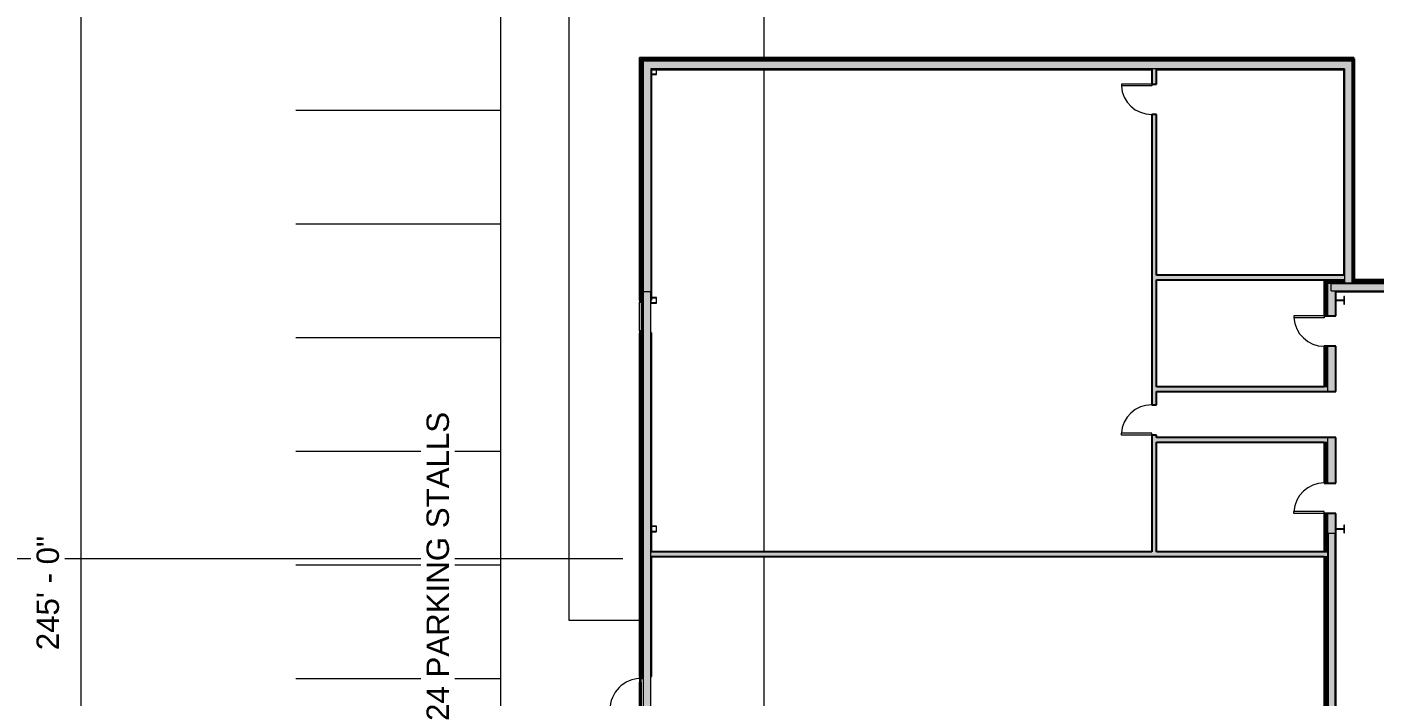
# Model space of a CAD drawing. Header units: inches. Extents: x 20461 to 27285, y -26063 to -19005.
# Drawn here: x 21411 to 22833, y -21561 to -20855 of the extents above; entities that cross this region are included whole.
import ezdxf

# ---------------------------------------------------------------- set-up
doc = ezdxf.new("R2010")
doc.units = ezdxf.units.IN
doc.header["$MEASUREMENT"] = 0
for name, color, linetype, lineweight in [('A-ANNO-DIMS', 211, 'Continuous', 9), ('A-ANNO-DIMS-256', 211, 'Continuous', 9), ('A-DETL', 90, 'Continuous', 9), ('A-DOOR', 31, 'Continuous', 9), ('A-GLAZ-CURT', 52, 'Continuous', 9), ('A-GLAZ-CWMG', 51, 'Continuous', 9), ('A-WALL', 113, 'Continuous', 9), ('A-WALL-PATT', 111, 'Continuous', 25), ('C-BLDG-PADS', 91, 'Continuous', 9), ('C-TOPO', 7, 'Continuous', 9), ('Conc', 7, 'Continuous', 9), ('G-ANNO-TEXT', 231, 'Continuous', 9), ('I-WALL', 2, 'Continuous', 9), ('L-SITE-WALL', 31, 'Continuous', 9), ('PAINT', 190, 'Continuous', 9), ('S-BEAM', 12, 'Continuous', 9), ('S-COLS', 52, 'Continuous', 9)]:
    doc.layers.add(name, color=color, linetype=linetype, lineweight=lineweight)
doc.styles.add('Arial_1', font='arial.ttf', dxfattribs={"height": 23.60479})
doc.dimstyles.new('Linear_-_3_32__Arial_1', dxfattribs={"dimscale": 12, "dimtxt": 24, "dimasz": 2.666667, "dimexe": 2, "dimexo": 1.333333, "dimgap": 1.333333, "dimtad": 1, "dimdec": 0, "dimzin": 1, "dimdsep": 46, "dimlunit": 4, "dimtxsty": 'Arial_1', "dimblk1": 'OBLIQUE', "dimblk2": 'OBLIQUE', "dimsah": 1, "dimcen": 0.09, "dimdle": 2, "dimazin": 0, "dimtfac": 1, "dimtdec": 4, "dimtix": 1, "dimtmove": 0, "dimatfit": 3, "dimfxl": 1, "dimtvp": 1, "dimtfill": 1, "dimfrac": 2, "dimtolj": 1, "dimtzin": 0, "dimarcsym": 2})
pattern_1 = [(0, (0, 0), (0, 32), []), (90, (0, 0), (-32, 2e-15), [])]

# ---------------------------------------------------------------- blocks, each defined once
blk = doc.blocks.new('Girt_C - 8_D-803273-Site Plan - Phase 1')
at = {"layer": 'S-BEAM'}
for points in [[(22061.6, -22786.2), (22061.8, -22786.2), (22061.8, -21134.6), (22061.6, -21134.6), (22061.6, -22773.6)], [(22069.5, -22786.2), (22069.5, -21134.6), (22061.8, -21134.6), (22061.8, -22786.2)], [(22069.5, -22786.2), (22069.6, -22786.2), (22069.5, -21134.6), (22069.5, -21134.6), (22069.5, -22786.2)]]:
    blk.add_hatch(color=256, dxfattribs=at).paths.add_polyline_path(points, flags=0)
for p, q in [((22061.6, -21134.6), (22061.6, -22786.2)), ((22061.6, -21134.6), (22061.8, -21134.6)), ((22061.8, -21134.6), (22069.5, -21134.6)), ((22069.5, -21134.6), (22069.6, -21134.6)), ((22069.6, -22540.5), (22069.6, -21134.6))]:
    blk.add_line(p, q, dxfattribs=at)
blk = doc.blocks.new('Girt_Z - 8_D-757170-Site Plan - Phase 1')
at = {"layer": 'S-BEAM'}
for points in [[(25971.4, -21126.4), (25971.4, -21125.8), (22787.5, -21125.8), (22787.5, -21126.4), (25938.9, -21126.4)], [(25971.4, -21133.6), (25971.4, -21126.4), (22787.5, -21126.4), (22787.5, -21133.6), (25938.9, -21133.6)], [(25971.4, -21133.8), (25971.4, -21133.6), (22787.5, -21133.7), (22787.5, -21133.8), (25938.9, -21133.8)]]:
    blk.add_hatch(color=256, dxfattribs=at).paths.add_polyline_path(points, flags=0)
for p, q in [((22787.5, -21126.4), (22787.5, -21125.8)), ((25971.4, -21125.8), (22787.5, -21125.8)), ((22787.5, -21133.6), (22787.5, -21126.4)), ((22787.5, -21126.4), (22787.5, -21126.4)), ((25971.4, -21126.4), (22787.5, -21126.4)), ((25971.4, -21126.4), (22787.5, -21126.4)), ((22787.5, -21133.8), (22787.5, -21133.6)), ((22787.5, -21133.8), (25971.4, -21133.8))]:
    blk.add_line(p, q, dxfattribs=at)
blk = doc.blocks.new('Girt_Z - 8_D-841743-Site Plan - Phase 1')
at = {"layer": 'S-BEAM'}
for points in [[(22784.1, -22249.1), (22784.1, -21389.5), (22783.5, -21389.5), (22783.5, -22249.1)], [(22784.2, -22249.1), (22791.3, -22249.1), (22791.3, -21389.5), (22784.2, -21389.5), (22784.2, -22115.6)], [(22791.5, -22249.1), (22791.5, -21389.5), (22791.3, -21389.5), (22791.3, -22249.1), (22791.5, -22249.1)]]:
    blk.add_hatch(color=256, dxfattribs=at).paths.add_polyline_path(points, flags=0)
for p, q in [((22783.5, -21389.5), (22784.1, -21389.5)), ((22783.5, -21389.5), (22783.5, -22249.1)), ((22784.1, -21389.5), (22784.2, -21389.5)), ((22784.1, -21389.5), (22784.1, -22249.1)), ((22784.2, -21389.5), (22791.3, -21389.5)), ((22784.2, -21389.5), (22784.2, -22249.1)), ((22791.3, -21389.5), (22791.5, -21389.5)), ((22791.5, -22249.1), (22791.5, -21389.5)), ((22784.1, -22249.1), (22783.5, -22249.1)), ((22784.2, -22249.1), (22784.1, -22249.1)), ((22791.3, -22249.1), (22784.2, -22249.1)), ((22791.5, -22249.1), (22791.3, -22249.1))]:
    blk.add_line(p, q, dxfattribs=at)
blk = doc.blocks.new('Single-Flush - 32_ x 84_-737252-Site Plan - Phase 1')
at = {"layer": 'A-DOOR', "lineweight": 13}
for p, q in [((14, -6.1), (14, -38.1)), ((16, -6.1), (14, -6.1)), ((16, -6.1), (16, -38.1)), ((16, -38.1), (14, -38.1))]:
    blk.add_line(p, q, dxfattribs=at)
at = {"layer": 'A-DOOR'}
blk.add_arc((16, -6.1), 32.1, 180, 266.4241, dxfattribs=at)
blk = doc.blocks.new('Single-Flush - 32_ x 84_-460923-Site Plan - Phase 1')
at = {"layer": 'A-DOOR', "lineweight": 13}
for p, q in [((14, -2.5), (14, -34.5)), ((16, -2.5), (14, -2.5)), ((16, -2.5), (16, -34.5)), ((16, -34.5), (14, -34.5))]:
    blk.add_line(p, q, dxfattribs=at)
at = {"layer": 'A-DOOR'}
blk.add_arc((16, -2.5), 32.1, 180, 266.4241, dxfattribs=at)
blk = doc.blocks.new('Single-Flush - 32_ x 84_-733926-Site Plan - Phase 1')
at = {"layer": 'A-DOOR', "lineweight": 13}
for p, q in [((14, 6.1), (14, 38.1)), ((16, 38.1), (14, 38.1)), ((16, 6.1), (16, 38.1)), ((16, 6.1), (14, 6.1))]:
    blk.add_line(p, q, dxfattribs=at)
at = {"layer": 'A-DOOR'}
blk.add_arc((16, 6.1), 32.1, 93.5759, 180, dxfattribs=at)
blk = doc.blocks.new('Single-Flush - 32_ x 84_-489871-Site Plan - Phase 1')
at = {"layer": 'A-DOOR', "lineweight": 13}
for p, q in [((14, 2.5), (14, 34.5)), ((16, 34.5), (14, 34.5)), ((16, 2.5), (16, 34.5)), ((16, 2.5), (14, 2.5))]:
    blk.add_line(p, q, dxfattribs=at)
at = {"layer": 'A-DOOR'}
blk.add_arc((16, 2.5), 32.1, 93.5759, 180, dxfattribs=at)
blk = doc.blocks.new('System Panel - Glazed-V45-Site Plan - Phase 1')
at = {"layer": 'A-GLAZ-CURT', "transparency": 33554649}
blk.add_hatch(color=256, dxfattribs=at).paths.add_polyline_path([(-15.1, -1.3), (15.1, -1.3), (15.1, -0.3), (-15.1, -0.3)], flags=0)
at = {"layer": 'A-GLAZ-CURT'}
for p, q in [((15.1, -0.3), (-15.1, -0.3)), ((-15.1, -0.3), (-15.1, -1.3)), ((-15.1, -1.3), (-15.1, -0.3)), ((15.1, -0.3), (-15.1, -0.3)), ((-15.1, -1.3), (15.1, -1.3)), ((-15.1, -1.3), (15.1, -1.3)), ((15.1, -1.3), (15.1, -0.3)), ((15.1, -0.3), (15.1, -1.3))]:
    blk.add_line(p, q, dxfattribs=at)
blk = doc.blocks.new('Rectangular Mullion - Rectangular Mullion 1-827436-Site Plan - Phase 1')
at = {"layer": 'A-GLAZ-CWMG'}
blk.add_hatch(color=256, dxfattribs=at).paths.add_polyline_path([(-2, -2), (-2, 2), (0, 2), (0, -2)], flags=0)
at = {"layer": 'A-GLAZ-CWMG', "lineweight": 13}
for p, q in [((-2, 2), (0, 2)), ((-2, -2), (-2, 2)), ((0, 2), (0, -2)), ((0, -2), (-2, -2))]:
    blk.add_line(p, q, dxfattribs=at)
blk = doc.blocks.new('Rectangular Mullion - Rectangular Mullion 1-827439-Site Plan - Phase 1')
at = {"layer": 'A-GLAZ-CWMG'}
blk.add_hatch(color=256, dxfattribs=at).paths.add_polyline_path([(-2, -2), (0, -2), (0, 2), (-2, 2)], flags=0)
at = {"layer": 'A-GLAZ-CWMG', "lineweight": 13}
for p, q in [((0, 2), (-2, 2)), ((-2, 2), (-2, -2)), ((0, -2), (0, 2)), ((-2, -2), (0, -2))]:
    blk.add_line(p, q, dxfattribs=at)
blk = doc.blocks.new('Door_Single_Storefront - one-827493-Site Plan - Phase 1')
at = {"layer": 'A-DOOR'}
h = blk.add_hatch(color=256, dxfattribs=at)
h.paths.add_polyline_path([(-16.53125, 0.25), (-12.53125, 0.25), (-12.53125, 2), (-16.53125, 2)], flags=0)
h.paths.add_polyline_path([(12.53125, 0.25), (16.53125, 0.25), (16.53125, 2), (12.53125, 2)], flags=0)
h = blk.add_hatch(color=256, dxfattribs=at)
h.paths.add_polyline_path([(-12.53125, 0.25), (12.53125, 0.25), (12.53125, 0.75), (-12.53125, 0.75)], flags=0)
h.paths.add_polyline_path([(-12.53125, 1.5), (12.53125, 1.5), (12.53125, 2), (-12.53125, 2)], flags=0)
blk.add_hatch(color=256, dxfattribs=at).paths.add_polyline_path([(-12.53125, 0.75), (12.53125, 0.75), (12.53125, 1.5), (-12.53125, 1.5)], flags=0)
for p, q in [((-16.53125, 33.0625), (-16.53125, 0)), ((-12.53125, 2), (-16.53125, 2)), ((-16.53125, 2), (-16.53125, 0.25)), ((-16.53125, 0.25), (-12.53125, 0.25)), ((-12.53125, 0.25), (-12.53125, 2)), ((-12.53125, 2), (12.53125, 2)), ((12.53125, 1.5), (-12.53125, 1.5)), ((-12.53125, 1.5), (-12.53125, 0.75)), ((-12.53125, 0.75), (12.53125, 0.75)), ((12.53125, 0.25), (-12.53125, 0.25)), ((16.53125, 2), (12.53125, 2)), ((12.53125, 2), (12.53125, 0.25)), ((12.53125, 0.75), (12.53125, 1.5)), ((12.53125, 0.25), (16.53125, 0.25)), ((16.53125, 0.25), (16.53125, 2))]:
    blk.add_line(p, q, dxfattribs=at)
blk.add_arc((-16.53125, 0), 33.0625, 360, 90, dxfattribs=at)
blk = doc.blocks.new('Rectangular Mullion - Rectangular Mullion 1-827494-Site Plan - Phase 1')
at = {"layer": 'A-GLAZ-CWMG'}
blk.add_hatch(color=256, dxfattribs=at).paths.add_polyline_path([(-2, 2), (0, 2), (0, -2), (-1.9, -2), (-2, -0.3)], flags=0)
at = {"layer": 'A-GLAZ-CWMG', "lineweight": 13}
for p, q in [((-2, 2), (0, 2)), ((-2, -0.3), (-2, 2)), ((0, 2), (0, -2)), ((0, -2), (-1.9, -2))]:
    blk.add_line(p, q, dxfattribs=at)
blk = doc.blocks.new('DIMBLOCK53-Site Plan - Phase 1')
at = {"layer": 'A-ANNO-DIMS-256', "lineweight": 50}
for p, q in [((21468.2, -19983.1), (21452.2, -19967.1)), ((21468.2, -19983.1), (21484.2, -19999.1)), ((21468.2, -22923.1), (21452.2, -22907.1)), ((21468.2, -22923.1), (21484.2, -22939.1))]:
    blk.add_line(p, q, dxfattribs=at)
at = {"layer": 'A-ANNO-DIMS-256'}
for p, q in [((21715.2, -19983.1), (21444.2, -19983.1)), ((21468.2, -19983.1), (21468.2, -22923.1)), ((21468.2, -19983.1), (21715.2, -19983.1)), ((21719.8, -22923.1), (21444.2, -22923.1)), ((21468.2, -22923.1), (21719.8, -22923.1))]:
    blk.add_line(p, q, dxfattribs=at)
at = {"layer": 'A-ANNO-DIMS-256', "color": 0, "insert": (21421.6, -21513.1), "char_height": 23.6, "width": 144, "attachment_point": 1, "rotation": 90, "line_spacing_factor": 0.938532, "style": 'Arial_1', "bg_fill": 3, "box_fill_scale": 1.25, "bg_fill_color": 0, "bg_fill_transparency": 0}
blk.add_mtext('245\' - 0"', dxfattribs=at)
blk = doc.blocks.new('_Oblique')
at = {"color": 0, "linetype": 'ByBlock', "lineweight": -2}
blk.add_line((-0.5, -0.5), (0.5, 0.5), dxfattribs=at)

msp = doc.modelspace()

# ---------------------------------------------------------------- hatches: boundary and pattern name
at = {"layer": 'A-WALL-PATT', "lineweight": 9}
h = msp.add_hatch(dxfattribs=at)
h.set_pattern_fill('FP_8', color=256, style=0, pattern_type=2)
h.set_pattern_definition(pattern_1)
h.paths.add_polyline_path([(22060.890225, -20890.80281), (22810.75546, -20890.80281), (22810.75546, -20890.05281), (22060.140225, -20890.05281), (22060.140225, -20890.80281)], flags=0)
h = msp.add_hatch(dxfattribs=at)
h.set_pattern_fill('FP_8', color=256, style=0, pattern_type=2)
h.set_pattern_definition(pattern_1)
h.paths.add_polyline_path([(22060.890225, -21143.67781), (22060.890225, -20890.80281), (22060.140225, -20890.80281), (22060.140225, -21143.67781)], flags=0)
h = msp.add_hatch(dxfattribs=at)
h.set_pattern_fill('FP_8', color=256, style=0, pattern_type=2)
h.set_pattern_definition(pattern_1)
h.paths.add_polyline_path([(22810.00546, -21124.05281), (22810.75546, -21124.05281), (22810.75546, -20890.80281), (22810.00546, -20890.80281), (22810.00546, -21122.30281)], flags=0)
h = msp.add_hatch(dxfattribs=at)
h.set_pattern_fill('FP_8', color=256, style=0, pattern_type=2)
h.set_pattern_definition(pattern_1)
h.paths.add_polyline_path([(22782.774991, -22253.42781), (22782.774991, -21414.11531), (22781.774991, -21414.11531), (22781.774991, -22253.42781)], flags=0)
h.paths.add_polyline_path([(22782.774991, -21409.11531), (22782.774991, -21368.67781), (22781.774991, -21368.67781), (22781.774991, -21409.11531)], flags=0)
h.paths.add_polyline_path([(22781.774991, -21336.67781), (22782.774991, -21336.67781), (22782.774991, -21293.67781), (22781.774991, -21293.67781)], flags=0)
h.paths.add_polyline_path([(22781.774991, -21235.17781), (22782.774991, -21235.17781), (22782.774991, -21192.17781), (22781.774991, -21192.17781)], flags=0)
h.paths.add_polyline_path([(22781.774991, -21160.17781), (22782.774991, -21160.17781), (22782.774991, -21124.05281), (22781.774991, -21124.05281), (22781.774991, -21128.691645)], flags=0)
h = msp.add_hatch(dxfattribs=at)
h.set_pattern_fill('FP_8', color=256, style=0, pattern_type=2)
h.set_pattern_definition(pattern_1)
h.paths.add_polyline_path([(22799.486095, -21125.05281), (22801.25546, -21125.05281), (22801.25546, -21124.05281), (22782.774991, -21124.05281), (22782.774991, -21125.05281), (22798.534247, -21125.05281)], flags=0)
h.paths.add_polyline_path([(23085.765225, -21125.05281), (23085.765225, -21124.05281), (22810.00546, -21124.05281), (22810.00546, -21125.05281), (23022.846247, -21125.05281)], flags=0)
h = msp.add_hatch(dxfattribs=at)
h.set_pattern_fill('FP_8', color=256, style=0, pattern_type=2)
h.set_pattern_definition(pattern_1)
h.paths.add_polyline_path([(22060.890225, -21540.92781), (22060.890225, -21178.17781), (22060.140225, -21178.17781), (22060.140225, -21540.92781)], flags=0)
at = {"layer": 'C-BLDG-PADS', "lineweight": 5}
h = msp.add_hatch(color=256, dxfattribs=at)
h.paths.add_polyline_path([(25803.765225, -22797.17781), (25834.015225, -22797.17781), (25834.015225, -22796.17781), (25803.765225, -22796.17781), (25803.765225, -22796.80281)], flags=0)
h.paths.add_polyline_path([(26281.202725, -22797.17781), (26281.515225, -22797.17781), (26281.515225, -22796.17781), (26271.390225, -22796.17781), (26271.390225, -22797.17781), (26281.20127, -22797.17781)], flags=0)
h.paths.add_polyline_path([(26160.827725, -22797.17781), (26160.827725, -22796.17781), (26126.640225, -22796.17781), (26126.640225, -22797.17781), (26127.640225, -22797.17781)], flags=0)
h.paths.add_polyline_path([(26090.452725, -22797.17781), (26124.640225, -22797.17781), (26124.640225, -22796.17781), (26090.452725, -22796.17781)], flags=0)
h.paths.add_polyline_path([(26197.015225, -22797.17781), (26197.015225, -22796.17781), (26162.827725, -22796.17781), (26162.827725, -22797.17781), (26163.214247, -22797.17781)], flags=0)
h.paths.add_polyline_path([(26016.077725, -22797.17781), (26016.077725, -22796.17781), (25983.015225, -22796.17781), (25983.015225, -22797.17781), (25994.980247, -22797.17781)], flags=0)
h.paths.add_polyline_path([(26233.202725, -22797.17781), (26233.202725, -22796.17781), (26199.015225, -22796.17781), (26199.015225, -22797.17781)], flags=0)
h.paths.add_polyline_path([(26269.390225, -22797.17781), (26269.390225, -22796.17781), (26235.202725, -22796.17781), (26235.202725, -22797.17781), (26266.890225, -22797.17781)], flags=0)
h.paths.add_polyline_path([(25080.015225, -22797.17781), (25110.265225, -22797.17781), (25110.265225, -22796.17781), (25080.015225, -22796.17781), (25080.015225, -22796.80281)], flags=0)
h.paths.add_polyline_path([(23584.265225, -22797.17781), (23614.515225, -22797.17781), (23614.515225, -22796.17781), (23584.265225, -22796.17781), (23584.265225, -22796.80281)], flags=0)
h.paths.add_polyline_path([(22812.265225, -22797.17781), (22842.515225, -22797.17781), (22842.515225, -22796.17781), (22812.265225, -22796.17781), (22812.265225, -22796.80281)], flags=0)
h.paths.add_polyline_path([(24208.577725, -22797.17781), (24241.765225, -22797.17781), (24241.765225, -22796.17781), (24208.577725, -22796.17781)], flags=0)
h.paths.add_polyline_path([(24170.390225, -22797.17781), (24170.390225, -22796.17781), (24136.202725, -22796.17781), (24136.202725, -22797.17781), (24144.406247, -22797.17781)], flags=0)
h.paths.add_polyline_path([(24101.265225, -22797.17781), (24134.202725, -22797.17781), (24134.202725, -22796.17781), (24101.265225, -22796.17781), (24101.265225, -22796.80281)], flags=0)
h.paths.add_polyline_path([(22069.452725, -22797.17781), (22095.765225, -22797.17781), (22095.765225, -22796.17781), (22061.577725, -22796.17781), (22061.577725, -22797.17781), (22068.995387, -22797.17781)], flags=0)
h.paths.add_polyline_path([(22206.327725, -22797.17781), (22240.515225, -22797.17781), (22240.515225, -22796.17781), (22206.327725, -22796.17781)], flags=0)
h.paths.add_polyline_path([(22421.452725, -22797.17781), (22421.452725, -22796.17781), (22387.265225, -22796.17781), (22387.265225, -22797.17781)], flags=0)
h.paths.add_polyline_path([(22456.515225, -22797.17781), (22456.515225, -22796.17781), (22423.452725, -22796.17781), (22423.452725, -22797.17781)], flags=0)
h.paths.add_polyline_path([(22097.765225, -22797.17781), (22131.952725, -22797.17781), (22131.952725, -22796.17781), (22097.765225, -22796.17781)], flags=0)
h.paths.add_polyline_path([(22242.515225, -22797.17781), (22276.702725, -22797.17781), (22276.702725, -22796.17781), (22242.515225, -22796.17781)], flags=0)
h.paths.add_polyline_path([(22278.702725, -22797.17781), (22312.890225, -22797.17781), (22312.890225, -22796.17781), (22278.702725, -22796.17781)], flags=0)
h.paths.add_polyline_path([(22204.327725, -22797.17781), (22204.327725, -22796.17781), (22170.140225, -22796.17781), (22170.140225, -22797.17781)], flags=0)
h.paths.add_polyline_path([(22314.890225, -22797.17781), (22349.077725, -22797.17781), (22349.077725, -22796.17781), (22314.890225, -22796.17781)], flags=0)
h.paths.add_polyline_path([(22385.265225, -22797.17781), (22385.265225, -22796.17781), (22351.077725, -22796.17781), (22351.077725, -22797.17781)], flags=0)
h.paths.add_polyline_path([(22133.952725, -22797.17781), (22168.140225, -22797.17781), (22168.140225, -22796.17781), (22133.952725, -22796.17781)], flags=0)
h.paths.add_polyline_path([(22059.765225, -22793.42781), (22060.765225, -22793.42781), (22060.765225, -22761.17781), (22059.765225, -22761.17781), (22059.765225, -22786.17781)], flags=0)
h.paths.add_polyline_path([(24135.452725, -22787.30281), (24136.452725, -22787.30281), (24136.452725, -22760.24031), (24135.452725, -22760.24031), (24135.452725, -22786.67781)], flags=0)
h.paths.add_polyline_path([(22059.765225, -22759.17781), (22060.765225, -22759.17781), (22060.765225, -22724.99031), (22059.765225, -22724.99031)], flags=0)
h.paths.add_polyline_path([(22059.765225, -22722.99031), (22060.765225, -22722.99031), (22060.765225, -22688.80281), (22059.765225, -22688.80281)], flags=0)
h.paths.add_polyline_path([(24136.452725, -22722.05281), (24136.452725, -22687.86531), (24135.452725, -22687.86531), (24135.452725, -22722.05281)], flags=0)
h.paths.add_polyline_path([(22059.765225, -22686.80281), (22060.765225, -22686.80281), (22060.765225, -22652.61531), (22059.765225, -22652.61531)], flags=0)
h.paths.add_polyline_path([(22059.765225, -22578.24031), (22060.765225, -22578.24031), (22060.765225, -22545.17781), (22059.765225, -22545.17781), (22059.765225, -22554.258645)], flags=0)
h.paths.add_polyline_path([(22059.765225, -22334.17781), (22060.765225, -22334.17781), (22060.765225, -22303.92781), (22059.765225, -22303.92781)], flags=0)
h.paths.add_polyline_path([(22059.765225, -21899.92781), (22060.765225, -21899.92781), (22060.765225, -21869.67781), (22059.765225, -21869.67781), (22059.765225, -21896.304645)], flags=0)
h.paths.add_polyline_path([(22060.765225, -21176.17781), (22060.765225, -21145.92781), (22059.765225, -21145.92781), (22059.765225, -21176.17781), (22060.140225, -21176.17781)], flags=0)
at = {"layer": 'I-WALL'}
h = msp.add_hatch(color=256, dxfattribs=at)
h.paths.add_polyline_path([(22598.024991, -21409.11531), (22603.024991, -21409.11531), (22603.024991, -21286.17781), (22598.024991, -21286.17781)], flags=0)
h.paths.add_polyline_path([(22603.024991, -21254.17781), (22603.024991, -20947.61531), (22598.024991, -20947.61531), (22598.024991, -21254.17781)], flags=0)
h.paths.add_polyline_path([(22598.024991, -20915.61531), (22603.024991, -20915.61531), (22603.024991, -20899.55281), (22598.024991, -20899.55281), (22598.024991, -20900.17781)], flags=0)
for points in [[(22801.25546, -21122.30281), (22801.25546, -21117.30281), (22603.024991, -21117.30281), (22603.024991, -21122.30281), (22800.63046, -21122.30281)], [(22686.378247, -21240.17781), (22783.524991, -21240.17781), (22783.524991, -21235.17781), (22603.024991, -21235.17781), (22603.024991, -21240.17781)], [(22783.524991, -21293.67781), (22783.524991, -21288.67781), (22603.024991, -21288.67781), (22603.024991, -21293.67781), (22782.774991, -21293.67781)], [(22783.524991, -21414.11531), (22783.524991, -21409.11531), (22069.640225, -21409.11531), (22069.640225, -21414.11531), (22782.774991, -21414.11531)]]:
    msp.add_hatch(color=256, dxfattribs=at).paths.add_polyline_path(points, flags=0)
at = {"layer": 'L-SITE-WALL', "lineweight": 5}
for points in [[(22059.015225, -20889.17781), (22811.88046, -20889.17781), (22811.88046, -20888.92781), (22059.015225, -20888.92781)], [(22059.015225, -21143.67781), (22059.265225, -21143.67781), (22059.265225, -20889.17781), (22059.015225, -20889.17781), (22059.015225, -21128.691645)], [(22059.265225, -20890.05281), (22811.63046, -20890.05281), (22811.63046, -20889.17781), (22059.265225, -20889.17781)], [(22060.140225, -21143.67781), (22060.140225, -20890.05281), (22059.265225, -20890.05281), (22059.265225, -21143.67781)], [(22811.63046, -21123.30281), (22811.63046, -20890.05281), (22810.75546, -20890.05281), (22810.75546, -21123.30281)], [(22061.640225, -20891.55281), (22810.00546, -20891.55281), (22810.00546, -20890.80281), (22060.890225, -20890.80281), (22060.890225, -20891.55281)], [(22060.890225, -21143.67781), (22061.640225, -21143.67781), (22061.640225, -20891.55281), (22060.890225, -20891.55281), (22060.890225, -21134.61531)], [(22061.640225, -20899.55281), (22809.25546, -20899.55281), (22809.25546, -20891.55281), (22061.640225, -20891.55281)], [(22061.640225, -21134.61531), (22069.640225, -21134.61531), (22069.640225, -20899.55281), (22061.640225, -20899.55281), (22061.640225, -21128.691645)], [(22809.25546, -21125.80281), (22809.25546, -20899.55281), (22801.25546, -20899.55281), (22801.25546, -21125.80281)], [(22810.00546, -21125.05281), (22810.00546, -20891.55281), (22809.25546, -20891.55281), (22809.25546, -21125.05281)], [(22910.690247, -21134.42781), (23085.765225, -21134.42781), (23085.765225, -21133.80281), (22792.149991, -21133.80281), (22792.149991, -21134.42781), (22798.534247, -21134.42781)], [(22059.265225, -21540.92781), (22059.265225, -21178.17781), (22059.015225, -21178.17781), (22059.015225, -21540.92781)], [(22060.140225, -21540.92781), (22060.140225, -21178.17781), (22059.265225, -21178.17781), (22059.265225, -21540.92781)], [(22060.890225, -21540.92781), (22061.640225, -21540.92781), (22061.640225, -21178.17781), (22060.890225, -21178.17781), (22060.890225, -21457.668645)]]:
    msp.add_hatch(color=256, dxfattribs=at).paths.add_polyline_path(points, flags=0)
at = {"layer": 'L-SITE-WALL'}
for points in [[(22811.63046, -21122.30281), (22811.88046, -21122.30281), (22811.88046, -20889.17781), (22811.63046, -20889.17781), (22811.63046, -21101.276895)], [(22070.265225, -21143.67781), (22070.265225, -20900.17781), (22069.640225, -20900.17781), (22069.640225, -21143.67781)]]:
    msp.add_hatch(color=256, dxfattribs=at).paths.add_polyline_path(points, flags=0)
h = msp.add_hatch(color=256, dxfattribs=at)
h.paths.add_polyline_path([(22069.640225, -20900.17781), (22598.024991, -20900.17781), (22598.024991, -20899.55281), (22069.640225, -20899.55281)], flags=0)
h.paths.add_polyline_path([(22603.024991, -20900.17781), (22801.25546, -20900.17781), (22801.25546, -20899.55281), (22603.024991, -20899.55281)], flags=0)
at = {"layer": 'L-SITE-WALL', "lineweight": 5}
h = msp.add_hatch(color=256, dxfattribs=at)
h.paths.add_polyline_path([(22801.25546, -21123.30281), (22801.25546, -21122.30281), (22800.63046, -21122.30281), (22800.63046, -21123.30281)], flags=0)
h.paths.add_polyline_path([(22801.25546, -21117.30281), (22801.25546, -20900.17781), (22800.63046, -20900.17781), (22800.63046, -21117.30281)], flags=0)
h = msp.add_hatch(color=256, dxfattribs=at)
h.paths.add_polyline_path([(22780.024991, -22253.42781), (22781.024991, -22253.42781), (22781.024991, -21414.11531), (22780.024991, -21414.11531), (22780.024991, -22115.622645)], flags=0)
h.paths.add_polyline_path([(22781.024991, -21409.11531), (22781.024991, -21368.67781), (22780.024991, -21368.67781), (22780.024991, -21409.11531)], flags=0)
h.paths.add_polyline_path([(22781.024991, -21336.67781), (22781.024991, -21293.67781), (22780.024991, -21293.67781), (22780.024991, -21336.67781)], flags=0)
h.paths.add_polyline_path([(22780.024991, -21235.17781), (22781.024991, -21235.17781), (22781.024991, -21192.17781), (22780.024991, -21192.17781)], flags=0)
h.paths.add_polyline_path([(22781.024991, -21160.17781), (22781.024991, -21122.30281), (22780.024991, -21122.30281), (22780.024991, -21160.17781)], flags=0)
at = {"layer": 'L-SITE-WALL'}
h = msp.add_hatch(color=256, dxfattribs=at)
h.paths.add_polyline_path([(22791.524991, -21123.30281), (22800.63046, -21123.30281), (22800.63046, -21122.30281), (22781.024991, -21122.30281), (22781.024991, -21123.30281), (22781.774991, -21123.30281)], flags=0)
h.paths.add_polyline_path([(23022.846247, -21123.30281), (23085.765225, -21123.30281), (23085.765225, -21122.30281), (22811.63046, -21122.30281), (22811.63046, -21123.30281), (22910.690247, -21123.30281)], flags=0)
at = {"layer": 'L-SITE-WALL', "lineweight": 5}
h = msp.add_hatch(color=256, dxfattribs=at)
h.paths.add_polyline_path([(22781.774991, -22253.42781), (22781.774991, -21414.11531), (22781.024991, -21414.11531), (22781.024991, -22253.42781)], flags=0)
h.paths.add_polyline_path([(22781.774991, -21409.11531), (22781.774991, -21368.67781), (22781.024991, -21368.67781), (22781.024991, -21409.11531)], flags=0)
h.paths.add_polyline_path([(22781.024991, -21336.67781), (22781.774991, -21336.67781), (22781.774991, -21293.67781), (22781.024991, -21293.67781)], flags=0)
h.paths.add_polyline_path([(22781.024991, -21235.17781), (22781.774991, -21235.17781), (22781.774991, -21192.17781), (22781.024991, -21192.17781)], flags=0)
h.paths.add_polyline_path([(22781.024991, -21160.17781), (22781.774991, -21160.17781), (22781.774991, -21123.30281), (22781.024991, -21123.30281), (22781.024991, -21128.691645)], flags=0)
h = msp.add_hatch(color=256, dxfattribs=at)
h.paths.add_polyline_path([(22781.774991, -21124.05281), (22801.25546, -21124.05281), (22801.25546, -21123.30281), (22781.774991, -21123.30281)], flags=0)
h.paths.add_polyline_path([(22810.75546, -21124.05281), (23085.765225, -21124.05281), (23085.765225, -21123.30281), (22810.75546, -21123.30281)], flags=0)
h = msp.add_hatch(color=256, dxfattribs=at)
h.paths.add_polyline_path([(22783.524991, -22253.42781), (22783.524991, -21414.11531), (22782.774991, -21414.11531), (22782.774991, -22253.42781)], flags=0)
h.paths.add_polyline_path([(22783.524991, -21409.11531), (22783.524991, -21368.67781), (22782.774991, -21368.67781), (22782.774991, -21409.11531)], flags=0)
h.paths.add_polyline_path([(22783.524991, -21336.67781), (22783.524991, -21293.67781), (22782.774991, -21293.67781), (22782.774991, -21336.67781)], flags=0)
h.paths.add_polyline_path([(22783.524991, -21235.17781), (22783.524991, -21192.17781), (22782.774991, -21192.17781), (22782.774991, -21235.17781)], flags=0)
h.paths.add_polyline_path([(22783.524991, -21160.17781), (22783.524991, -21125.05281), (22782.774991, -21125.05281), (22782.774991, -21160.17781)], flags=0)
h = msp.add_hatch(color=256, dxfattribs=at)
h.paths.add_polyline_path([(22783.524991, -21125.80281), (22801.25546, -21125.80281), (22801.25546, -21125.05281), (22783.524991, -21125.05281)], flags=0)
h.paths.add_polyline_path([(23085.765225, -21125.80281), (23085.765225, -21125.05281), (22809.25546, -21125.05281), (22809.25546, -21125.80281), (23022.846247, -21125.80281)], flags=0)
h = msp.add_hatch(color=256, dxfattribs=at)
h.paths.add_polyline_path([(22784.169829, -22253.42781), (22791.524991, -22253.42781), (22791.470073, -22249.05281), (22783.524991, -22249.05281), (22783.634366, -22253.42781), (22784.099524, -22253.42781)], flags=0)
h.paths.add_polyline_path([(22783.524991, -21389.533279), (22791.524991, -21389.533279), (22791.524991, -21368.67781), (22783.524991, -21368.67781)], flags=0)
h.paths.add_polyline_path([(22791.524991, -21336.67781), (22791.524991, -21288.67781), (22783.524991, -21288.67781), (22783.524991, -21336.67781)], flags=0)
h.paths.add_polyline_path([(22791.524991, -21240.17781), (22791.524991, -21192.17781), (22783.524991, -21192.17781), (22783.524991, -21240.17781)], flags=0)
h.paths.add_polyline_path([(22783.524991, -21160.17781), (22791.524991, -21160.17781), (22791.524991, -21133.80281), (22787.524991, -21133.70906), (22787.524991, -21125.80281), (22783.524991, -21125.80281), (22783.524991, -21133.80281)], flags=0)
at = {"layer": 'L-SITE-WALL'}
h = msp.add_hatch(color=256, dxfattribs=at)
h.paths.add_polyline_path([(22792.149991, -22253.42781), (22792.149991, -21368.67781), (22791.524991, -21368.67781), (22791.524991, -22253.42781)], flags=0)
h.paths.add_polyline_path([(22792.149991, -21336.67781), (22792.149991, -21288.67781), (22791.524991, -21288.67781), (22791.524991, -21336.67781)], flags=0)
h.paths.add_polyline_path([(22792.149991, -21240.17781), (22792.149991, -21192.17781), (22791.524991, -21192.17781), (22791.524991, -21240.17781)], flags=0)
h.paths.add_polyline_path([(22792.149991, -21160.17781), (22792.149991, -21133.80281), (22791.524991, -21133.80281), (22791.524991, -21160.17781)], flags=0)
h = msp.add_hatch(color=256, dxfattribs=at)
h.paths.add_polyline_path([(22069.640225, -21540.92781), (22070.265225, -21540.92781), (22070.265225, -21414.11531), (22069.640225, -21414.11531), (22069.640225, -21457.668645)], flags=0)
h.paths.add_polyline_path([(22070.265225, -21409.11531), (22070.265225, -21178.17781), (22069.640225, -21178.17781), (22069.640225, -21409.11531)], flags=0)
at = {"layer": 'S-COLS'}
h = msp.add_hatch(dxfattribs=at)
h.set_pattern_fill('FP_1', color=256, style=0, pattern_type=2)
h.set_pattern_definition([(45, (0, 0), (-25.342707, 25.342707), []), (45, (0, 38.4), (-25.342707, 25.342707), [])])
h.paths.add_polyline_path([(22800.821866, -21147.783279), (22801.25546, -21147.783279), (22801.25546, -21139.822342), (22800.821866, -21139.822342), (22800.821866, -21142.966873), (22800.619358, -21143.455771), (22800.13046, -21143.658279), (22792.649991, -21143.658279), (22792.161093, -21143.455771), (22791.958585, -21142.966873), (22791.958585, -21139.822342), (22791.524991, -21139.822342), (22791.524991, -21147.783279), (22791.958585, -21147.783279), (22791.958585, -21144.638748), (22792.161093, -21144.14985), (22792.649991, -21143.947342), (22800.13046, -21143.947342), (22800.619358, -21144.14985), (22800.821866, -21144.638748)], flags=0)

# ---------------------------------------------------------------- linework, layer by layer
at = {"layer": 'A-DETL'}
for p, q in [((22189.015225, -20888.92781), (22189.015225, -19729.085554)), ((22189.015225, -21409.11531), (22189.015225, -20900.17781)), ((22189.015225, -22787.303968), (22189.015225, -21414.11531)), ((20732.235225, -21416.320554), (22040.235225, -21416.320554))]:
    msp.add_line(p, q, dxfattribs=at)
at = {"layer": 'A-WALL'}
for p, q in [((22059.265225, -20889.17781), (22059.265225, -21143.67781)), ((22811.63046, -20889.17781), (22059.265225, -20889.17781)), ((22060.140225, -20890.05281), (22060.140225, -21143.67781)), ((22810.75546, -20890.05281), (22060.140225, -20890.05281)), ((22810.75546, -20890.05281), (22810.75546, -21124.05281)), ((22811.63046, -20889.17781), (22811.63046, -21123.30281)), ((22060.890225, -20890.80281), (22060.890225, -21143.67781)), ((22810.00546, -20890.80281), (22060.890225, -20890.80281)), ((22061.640225, -20891.55281), (22061.640225, -21134.61531)), ((22809.25546, -20891.55281), (22061.640225, -20891.55281)), ((22069.640225, -20899.55281), (22069.640225, -21134.61531)), ((22801.25546, -20899.55281), (22069.640225, -20899.55281)), ((22598.024991, -20899.55281), (22598.024991, -20900.17781)), ((22603.024991, -20900.17781), (22603.024991, -20899.55281)), ((22801.25546, -20899.55281), (22801.25546, -21125.80281)), ((22809.25546, -20891.55281), (22809.25546, -21125.80281)), ((22810.00546, -20890.80281), (22810.00546, -21125.05281)), ((22801.25546, -21117.30281), (22800.63046, -21117.30281)), ((22781.024991, -21123.30281), (22781.024991, -21160.17781)), ((22781.024991, -21123.30281), (22801.25546, -21123.30281)), ((22781.774991, -21124.05281), (22781.774991, -21160.17781)), ((22781.774991, -21124.05281), (22801.25546, -21124.05281)), ((22782.774991, -21125.05281), (22782.774991, -21160.17781)), ((22782.774991, -21125.05281), (22801.25546, -21125.05281)), ((22783.524991, -21125.80281), (22783.524991, -21160.17781)), ((22783.524991, -21125.80281), (22787.524991, -21125.80281)), ((22800.63046, -21123.30281), (22800.63046, -21122.30281)), ((22810.00546, -21125.05281), (23085.765225, -21125.05281)), ((22810.75546, -21124.05281), (23085.765225, -21124.05281)), ((22811.63046, -21122.30281), (22811.88046, -21122.30281)), ((22811.63046, -21123.30281), (23085.765225, -21123.30281)), ((22791.524991, -21133.80281), (22791.524991, -21160.17781)), ((22059.265225, -21178.17781), (22059.265225, -21540.92781)), ((22060.140225, -21178.17781), (22060.140225, -21540.92781)), ((22060.890225, -21178.17781), (22060.890225, -21540.92781)), ((22781.024991, -21192.17781), (22781.024991, -21235.17781)), ((22781.774991, -21192.17781), (22781.774991, -21235.17781)), ((22782.774991, -21192.17781), (22782.774991, -21235.17781)), ((22783.524991, -21192.17781), (22783.524991, -21240.17781)), ((22791.524991, -21192.17781), (22791.524991, -21240.17781)), ((22783.524991, -21235.17781), (22780.024991, -21235.17781)), ((22780.024991, -21293.67781), (22783.524991, -21293.67781)), ((22781.024991, -21293.67781), (22781.024991, -21336.67781)), ((22781.774991, -21293.67781), (22781.774991, -21336.67781)), ((22782.774991, -21293.67781), (22782.774991, -21336.67781)), ((22783.524991, -21288.67781), (22783.524991, -21336.67781)), ((22791.524991, -21288.67781), (22791.524991, -21336.67781)), ((22781.024991, -21368.67781), (22781.024991, -21409.11531)), ((22781.774991, -21368.67781), (22781.774991, -21409.11531)), ((22782.774991, -21368.67781), (22782.774991, -21409.11531)), ((22783.524991, -21368.67781), (22783.524991, -21389.533279)), ((22791.524991, -21368.67781), (22791.524991, -21389.533279)), ((22069.640225, -21409.11531), (22070.265225, -21409.11531)), ((22069.640225, -21414.11531), (22070.265225, -21414.11531)), ((22780.024991, -21409.11531), (22783.524991, -21409.11531)), ((22780.024991, -21414.11531), (22783.524991, -21414.11531)), ((22781.024991, -21414.11531), (22781.024991, -22253.42781)), ((22781.774991, -21414.11531), (22781.774991, -22253.42781)), ((22782.774991, -21414.11531), (22782.774991, -22253.42781))]:
    msp.add_line(p, q, dxfattribs=at)
at = {"layer": 'C-BLDG-PADS'}
for p, q in [((22811.390225, -20887.55281), (22057.640225, -20887.55281)), ((22057.640225, -20887.55281), (22057.640225, -21143.92781)), ((22811.390225, -20888.92781), (22811.390225, -20887.55281)), ((22057.640225, -21145.92781), (22057.640225, -21176.17781)), ((22057.640225, -21178.17781), (22057.640225, -21540.92781))]:
    msp.add_line(p, q, dxfattribs=at)
at = {"layer": 'C-TOPO'}
for p, q in [((22057.640625, -21143.92781), (22057.640625, -20887.552734)), ((22057.640625, -20887.552734), (22811.390625, -20887.552734)), ((22811.390625, -20887.552734), (22811.390625, -20888.92781)), ((22057.640625, -21176.17781), (22057.640625, -21145.92781)), ((22057.640625, -21540.92781), (22057.640625, -21178.17781))]:
    msp.add_line(p, q, dxfattribs=at)
at = {"layer": 'Conc'}
for p, q in [((21911.235225, -22743.085554), (21911.235225, -19989.335554)), ((21983.235225, -19983.100554), (21983.235225, -21481.42781)), ((21983.235225, -21481.42781), (22059.015225, -21481.42781))]:
    msp.add_line(p, q, dxfattribs=at)
at = {"layer": 'I-WALL', "lineweight": 25}
for p, q in [((22598.024991, -20900.17781), (22598.024991, -20915.61531)), ((22603.024991, -20915.61531), (22603.024991, -20900.17781)), ((22598.024991, -20915.61531), (22603.024991, -20915.61531)), ((22598.024991, -20947.61531), (22598.024991, -21254.17781)), ((22603.024991, -20947.61531), (22598.024991, -20947.61531)), ((22603.024991, -21117.30281), (22603.024991, -20947.61531)), ((22800.63046, -21117.30281), (22603.024991, -21117.30281)), ((22603.024991, -21235.17781), (22603.024991, -21122.30281)), ((22603.024991, -21122.30281), (22800.63046, -21122.30281)), ((22780.024991, -21235.17781), (22603.024991, -21235.17781)), ((22603.024991, -21254.17781), (22603.024991, -21240.17781)), ((22603.024991, -21240.17781), (22780.024991, -21240.17781)), ((22598.024991, -21254.17781), (22603.024991, -21254.17781)), ((22598.024991, -21286.17781), (22598.024991, -21409.11531)), ((22603.024991, -21286.17781), (22598.024991, -21286.17781)), ((22603.024991, -21288.67781), (22603.024991, -21286.17781)), ((22780.024991, -21288.67781), (22603.024991, -21288.67781)), ((22603.024991, -21293.67781), (22780.024991, -21293.67781)), ((22603.024991, -21409.11531), (22603.024991, -21293.67781)), ((22598.024991, -21409.11531), (22070.265225, -21409.11531)), ((22070.265225, -21414.11531), (22780.024991, -21414.11531)), ((22780.024991, -21409.11531), (22603.024991, -21409.11531))]:
    msp.add_line(p, q, dxfattribs=at)
at = {"layer": 'L-SITE-WALL', "lineweight": 25}
for p, q in [((22059.015225, -20888.92781), (22059.015225, -21143.67781)), ((22811.88046, -20888.92781), (22059.015225, -20888.92781)), ((22811.88046, -21122.30281), (22811.88046, -20888.92781)), ((22070.265225, -21143.67781), (22070.265225, -20900.17781)), ((22070.265225, -20900.17781), (22598.024991, -20900.17781)), ((22603.024991, -20900.17781), (22800.63046, -20900.17781)), ((22800.63046, -20900.17781), (22800.63046, -21117.30281)), ((22780.024991, -21122.30281), (22780.024991, -21160.17781)), ((23085.765225, -21122.30281), (22811.88046, -21122.30281)), ((22059.015225, -21143.67781), (22061.640527, -21143.67781)), ((22069.640225, -21143.67781), (22070.265225, -21143.67781)), ((22792.149991, -21160.17781), (22792.149991, -21134.42781)), ((22792.149991, -21134.42781), (23085.765225, -21134.42781)), ((22780.024991, -21160.17781), (22792.149991, -21160.17781)), ((22061.641674, -21178.17781), (22059.015225, -21178.17781)), ((22059.015225, -21178.17781), (22059.015225, -21540.92781)), ((22070.265225, -21178.17781), (22069.640225, -21178.17781)), ((22070.265225, -21409.11531), (22070.265225, -21178.17781)), ((22792.149991, -21192.17781), (22780.024991, -21192.17781)), ((22780.024991, -21192.17781), (22780.024991, -21235.17781)), ((22792.149991, -21240.17781), (22792.149991, -21192.17781)), ((22780.024991, -21240.17781), (22792.149991, -21240.17781)), ((22792.149991, -21288.67781), (22780.024991, -21288.67781)), ((22780.024991, -21293.67781), (22780.024991, -21336.67781)), ((22792.149991, -21336.67781), (22792.149991, -21288.67781)), ((22780.024991, -21336.67781), (22792.149991, -21336.67781)), ((22792.149991, -21368.67781), (22780.024991, -21368.67781)), ((22780.024991, -21368.67781), (22780.024991, -21409.11531)), ((22792.149991, -22253.42781), (22792.149991, -21368.67781)), ((22070.265225, -21540.92781), (22070.265225, -21414.11531)), ((22780.024991, -21414.11531), (22780.024991, -22253.42781)), ((22059.015225, -21540.92781), (22061.653736, -21540.92781)), ((22069.640225, -21540.92781), (22070.265225, -21540.92781))]:
    msp.add_line(p, q, dxfattribs=at)
at = {"layer": 'PAINT'}
for p, q in [((21695.235225, -20943.085554), (21911.235225, -20943.085554)), ((21695.235225, -21063.085554), (21911.235225, -21063.085554)), ((21695.235225, -21183.085554), (21911.235225, -21183.085554)), ((21695.235225, -21303.085554), (21911.235225, -21303.085554)), ((21695.235225, -21423.085554), (21911.235225, -21423.085554)), ((21695.235225, -21543.085554), (21911.235225, -21543.085554))]:
    msp.add_line(p, q, dxfattribs=at)
at = {"layer": 'S-COLS', "lineweight": 15}
for p, q in [((22069.640225, -20900.01881), (22069.640225, -20905.08681)), ((22069.873225, -20905.08681), (22069.873225, -20900.01881)), ((22075.174225, -20899.55281), (22070.106225, -20899.55281)), ((22070.106225, -20899.78581), (22075.174225, -20899.78581)), ((22075.407225, -20900.01881), (22075.407225, -20905.08681)), ((22075.640225, -20905.08681), (22075.640225, -20900.01881)), ((22075.174225, -20905.31981), (22070.106225, -20905.31981)), ((22070.106225, -20905.55281), (22075.174225, -20905.55281)), ((22069.873225, -21146.33681), (22069.873225, -21141.26881)), ((22075.174225, -21140.80281), (22070.106225, -21140.80281)), ((22070.106225, -21141.03581), (22075.174225, -21141.03581)), ((22075.407225, -21141.26881), (22075.407225, -21146.33681)), ((22075.640225, -21146.33681), (22075.640225, -21141.26881)), ((22791.958585, -21139.822342), (22791.524991, -21139.822342)), ((22791.524991, -21139.822342), (22791.524991, -21147.783279)), ((22791.958585, -21142.966873), (22791.958585, -21139.822342)), ((22791.958585, -21147.783279), (22791.958585, -21144.638748)), ((22800.13046, -21143.658279), (22792.649991, -21143.658279)), ((22792.649991, -21143.947342), (22800.13046, -21143.947342)), ((22801.25546, -21139.822342), (22800.821866, -21139.822342)), ((22800.821866, -21139.822342), (22800.821866, -21142.966873)), ((22800.821866, -21144.638748), (22800.821866, -21147.783279)), ((22801.25546, -21147.783279), (22801.25546, -21139.822342)), ((22075.174225, -21146.56981), (22070.106225, -21146.56981)), ((22070.106225, -21146.80281), (22075.174225, -21146.80281)), ((22791.524991, -21147.783279), (22791.958585, -21147.783279)), ((22800.821866, -21147.783279), (22801.25546, -21147.783279)), ((22069.873225, -21387.58681), (22069.873225, -21382.51881)), ((22075.174225, -21382.05281), (22070.106225, -21382.05281)), ((22070.106225, -21382.28581), (22075.174225, -21382.28581)), ((22075.407225, -21382.51881), (22075.407225, -21387.58681)), ((22075.640225, -21387.58681), (22075.640225, -21382.51881)), ((22791.958585, -21381.072342), (22791.524991, -21381.072342)), ((22791.524991, -21381.072342), (22791.524991, -21389.033279)), ((22791.958585, -21384.216873), (22791.958585, -21381.072342)), ((22791.958585, -21389.033279), (22791.958585, -21385.888748)), ((22800.13046, -21384.908279), (22792.649991, -21384.908279)), ((22792.649991, -21385.197342), (22800.13046, -21385.197342)), ((22801.25546, -21381.072342), (22800.821866, -21381.072342)), ((22800.821866, -21381.072342), (22800.821866, -21384.216873)), ((22800.821866, -21385.888748), (22800.821866, -21389.033279)), ((22801.25546, -21389.033279), (22801.25546, -21381.072342)), ((22075.174225, -21387.81981), (22070.106225, -21387.81981)), ((22070.106225, -21388.05281), (22075.174225, -21388.05281)), ((22791.524991, -21389.033279), (22791.958585, -21389.033279)), ((22800.821866, -21389.033279), (22801.25546, -21389.033279))]:
    msp.add_line(p, q, dxfattribs=at)
for centre, radius, start, end in [((22070.106225, -20900.01881), 0.466, 90, 180), ((22070.106225, -20900.01881), 0.233, 90, 180), ((22075.174225, -20900.01881), 0.466, 0, 90), ((22075.174225, -20900.01881), 0.233, 0, 90), ((22070.106225, -20905.08681), 0.466, 180, 270), ((22070.106225, -20905.08681), 0.233, 180, 270), ((22075.174225, -20905.08681), 0.466, 270, 0), ((22075.174225, -20905.08681), 0.233, 270, 0), ((22070.106225, -21141.26881), 0.466, 90, 180), ((22070.106225, -21141.26881), 0.233, 90, 180), ((22075.174225, -21141.26881), 0.466, 0, 90), ((22075.174225, -21141.26881), 0.233, 0, 90), ((22792.649991, -21142.966873), 0.691406, 180, 270), ((22792.649991, -21144.638748), 0.691406, 90, 180), ((22800.13046, -21142.966873), 0.691406, 270, 0), ((22800.13046, -21144.638748), 0.691406, 0, 90), ((22070.106225, -21146.33681), 0.466, 180, 270), ((22070.106225, -21146.33681), 0.233, 180, 270), ((22075.174225, -21146.33681), 0.466, 270, 0), ((22075.174225, -21146.33681), 0.233, 270, 0), ((22070.106225, -21382.51881), 0.466, 90, 180), ((22070.106225, -21387.58681), 0.466, 180, 270), ((22070.106225, -21382.51881), 0.233, 90, 180), ((22070.106225, -21387.58681), 0.233, 180, 270), ((22075.174225, -21382.51881), 0.466, 0, 90), ((22075.174225, -21382.51881), 0.233, 0, 90), ((22075.174225, -21387.58681), 0.466, 270, 0), ((22075.174225, -21387.58681), 0.233, 270, 0), ((22792.649991, -21384.216873), 0.691406, 180, 270), ((22792.649991, -21385.888748), 0.691406, 90, 180), ((22800.13046, -21384.216873), 0.691406, 270, 0), ((22800.13046, -21385.888748), 0.691406, 0, 90)]:
    msp.add_arc(centre, radius, start, end, dxfattribs=at)

# ---------------------------------------------------------------- block references
at = {"layer": 'A-DOOR'}
for name, p, rotation in [('Single-Flush - 32_ x 84_-489871-Site Plan - Phase 1', (22600.524991, -20931.61531), 89.99999999999959), ('Single-Flush - 32_ x 84_-733926-Site Plan - Phase 1', (22786.087491, -21176.17781), 90), ('Single-Flush - 32_ x 84_-460923-Site Plan - Phase 1', (22600.524991, -21270.17781), 269.9999999999996), ('Single-Flush - 32_ x 84_-737252-Site Plan - Phase 1', (22786.087491, -21352.67781), 270), ('Door_Single_Storefront - one-827493-Site Plan - Phase 1', (22059.515225, -21559.39656), 89.99999999996216)]:
    msp.add_blockref(name, p, dxfattribs=dict(at, rotation=rotation))
at = {"layer": 'A-GLAZ-CURT', "rotation": 89.99999999996432}
msp.add_blockref('System Panel - Glazed-V45-Site Plan - Phase 1', (22059.515225, -21161.05281), dxfattribs=at)
at = {"layer": 'A-GLAZ-CWMG', "extrusion": (0, 0, -1)}
for name, p, rotation in [('Rectangular Mullion - Rectangular Mullion 1-827436-Site Plan - Phase 1', (-22059.515225, -21143.92781), 90.00000000003568), ('Rectangular Mullion - Rectangular Mullion 1-827494-Site Plan - Phase 1', (-22059.515225, -21540.92781), 90.00000000003787)]:
    msp.add_blockref(name, p, dxfattribs=dict(at, rotation=rotation))
at = {"layer": 'A-GLAZ-CWMG', "rotation": 269.9999999999644}
msp.add_blockref('Rectangular Mullion - Rectangular Mullion 1-827439-Site Plan - Phase 1', (22059.515225, -21178.17781), dxfattribs=at)
at = {"layer": 'S-BEAM'}
for name in ['Girt_Z - 8_D-757170-Site Plan - Phase 1', 'Girt_C - 8_D-803273-Site Plan - Phase 1', 'Girt_Z - 8_D-841743-Site Plan - Phase 1']:
    msp.add_blockref(name, (0, 0), dxfattribs=at)

# ---------------------------------------------------------------- next in the draw order: texts
at = {"layer": 'G-ANNO-TEXT', "color": 145, "insert": (21833.029701, -21587.723634), "char_height": 23.60479042, "width": 388.512, "attachment_point": 1, "rotation": 90, "line_spacing_factor": 0.938532, "style": 'Arial_1', "bg_fill": 3, "box_fill_scale": 1.25, "bg_fill_color": 0, "bg_fill_transparency": 0}
msp.add_mtext('24 PARKING STALLS', dxfattribs=at)

# ---------------------------------------------------------------- next in the draw order: dimensions: what is measured, and where the dimension line sits
at = {"layer": 'A-ANNO-DIMS'}
dim = msp.add_linear_dim(base=(21468.22283, -22923.085554), p1=(21731.235225, -19983.100554), p2=(21735.807825, -22923.085554), angle=90, dimstyle='Linear_-_3_32__Arial_1', override={"dimpost": '<>', "dimfxl": 2939.988556}, dxfattribs=at)
dim.commit()
dim.dimension.update_dxf_attribs({"geometry": 'DIMBLOCK53-Site Plan - Phase 1', "text_midpoint": (21440.170862, -21453.093054)})

doc.saveas('drawing.dxf')
